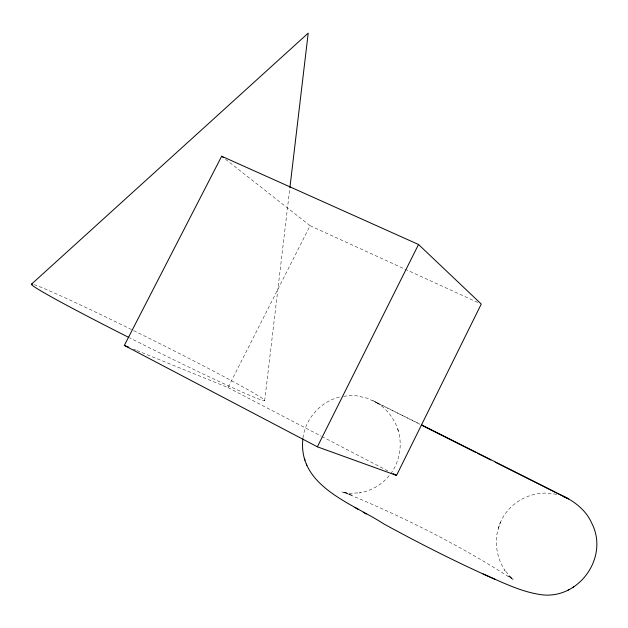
<?xml version="1.0" encoding="UTF-8"?>
<svg xmlns="http://www.w3.org/2000/svg" width="628" height="628" viewBox="0 0 628 628"><rect width="100%" height="100%" fill="white"/><g stroke="black" fill="none" stroke-linecap="round" stroke-linejoin="round"><path stroke-width="0.47" stroke-dasharray="3.14 2.35" d="M264.671 400.743L289.798 188.471M302.971 437.904C305.577 418.044 321.355 400.821 340.996 396.684M498.287 528.431C504.378 510.274 494.778 537.961 496.442 539.405C495.877 550.395 498.954 561.471 505.022 570.648L504.37 569.737L511.278 578.003L509.708 576.543L513.673 579.958C460.065 545.183 402.352 516.334 343.265 492.038L352.088 495.272L341.656 491.85L349.89 493.318L360.291 492.799L359.444 492.886C371.517 490.9 382.742 484.219 390.121 474.438M500.076 523.273C508.711 501.215 534.671 488.372 557.452 494.723M136.959 350.557L228.035 387.578L310.106 225.719L225.515 159.253M390.702 473.74C400.358 460.669 402.87 442.819 397.226 427.59M343.61 396.26L351.531 395.546L356.83 395.852L367.419 398.254L419.912 424.033M133.348 349.089L136.056 350.189M310.106 225.719L477.712 302.421M419.614 424.19L372.647 400.421L377.389 403.058M228.035 387.578L320.971 436.028M321.842 436.484L389.588 471.801M377.295 402.995L381.667 406.08M381.612 406.041C390.059 412.659 396.299 422.628 398.788 432.676M34.038 284.649A130.404 4.184 26.5 0 1 170.753 349.137A130.404 4.184 26.5 0 1 262.999 400.491A130.404 4.184 26.5 0 1 129.603 337.848M512.126 578.521L507.903 575.703L512.126 578.521"/><path stroke-width="0.94" d="M302.892 438.791C297.625 486.3 352.324 503.342 383.763 523.885C416.278 541.697 449.342 558.551 483.065 573.968C501.301 581.834 519.38 591.176 539.177 594.378C577.752 601.389 609.788 557.68 591.639 522.967C585.649 509.481 573.333 500.492 560.207 494.644C514.057 471.306 467.836 448.102 421.624 424.897M289.885 187.827L308.207 33.135L31.471 284.194M396.535 475.42L481.276 304.046L418.523 244.488L221.668 156.239L124.328 345.424L317.36 446.814L396.535 475.42L393.057 473.614M317.36 446.814L418.523 244.488M572.964 587.368L573.756 586.921M568.159 590.022L568.984 589.559M124.328 345.424L128.842 347.253M483.065 573.968L495.115 579.369M563.23 496.489L568.544 498.907L557.648 493.514M556.871 493.121L495.162 462.184M486.394 457.781L490.782 459.986M421.349 425.054L425.666 427.236M426.483 427.644L432.99 430.926M433.807 431.334L475.891 452.505M477.515 453.322L485.585 457.372M355.055 507.518L358.525 509.536M363.204 512.267L366.273 514.049M221.668 156.239L223.207 157.447M304.596 459.115L304.996 460.214M306.417 464.155L306.825 465.27M128.787 337.432A130.404 4.184 26.5 0 1 32.57 284.241"/></g></svg>
